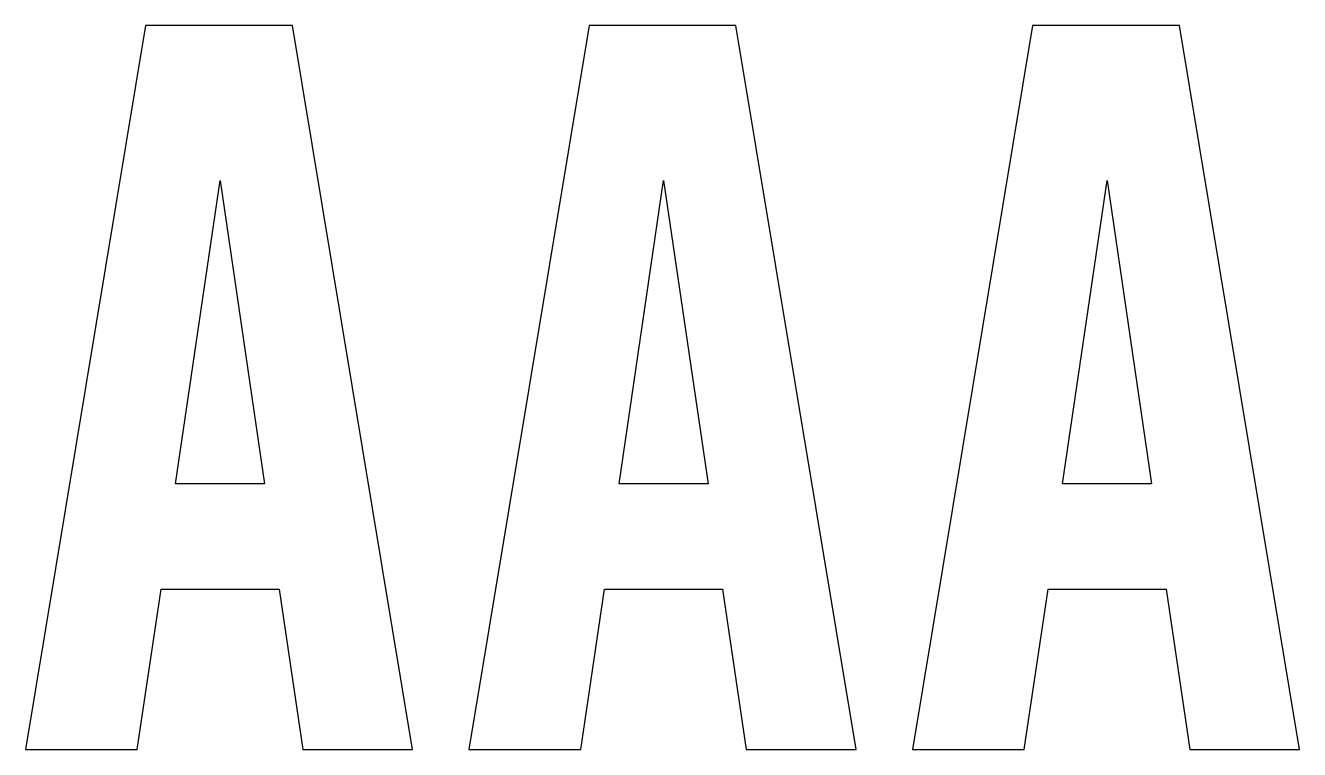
# Model space of a CAD drawing. Header units: millimetres. Extents: x -952 to 939, y -633 to 632.
# Drawn here: x -338.52 to -294.55, y -57.45 to -32.45 of the extents above; entities that cross this region are included whole.
import ezdxf

# ---------------------------------------------------------------- set-up
doc = ezdxf.new("R2010")
doc.units = ezdxf.units.MM
doc.layers.get('0').update_dxf_attribs({"lineweight": 25, "true_color": 0xffffff})

msp = doc.modelspace()

# ---------------------------------------------------------------- linework, layer by layer
at = {"color": 5, "true_color": 0x0000ff, "flags": 128}
for points in [[(-333.838, -51.919), (-329.767, -51.919), (-328.945, -57.455), (-325.16, -57.455), (-329.303, -32.455), (-334.374, -32.455), (-338.517, -57.455), (-334.66, -57.455)], [(-318.532, -51.919), (-314.461, -51.919), (-313.639, -57.455), (-309.854, -57.455), (-313.996, -32.455), (-319.068, -32.455), (-323.211, -57.455), (-319.354, -57.455)], [(-303.226, -51.919), (-299.155, -51.919), (-298.333, -57.455), (-294.547, -57.455), (-298.69, -32.455), (-303.762, -32.455), (-307.905, -57.455), (-304.047, -57.455)], [(-333.338, -48.276), (-331.803, -37.812), (-330.267, -48.276)], [(-318.032, -48.276), (-316.496, -37.812), (-314.961, -48.276)], [(-302.726, -48.276), (-301.19, -37.812), (-299.655, -48.276)]]:
    msp.add_lwpolyline(points, close=True, dxfattribs=at)

doc.saveas('drawing.dxf')
